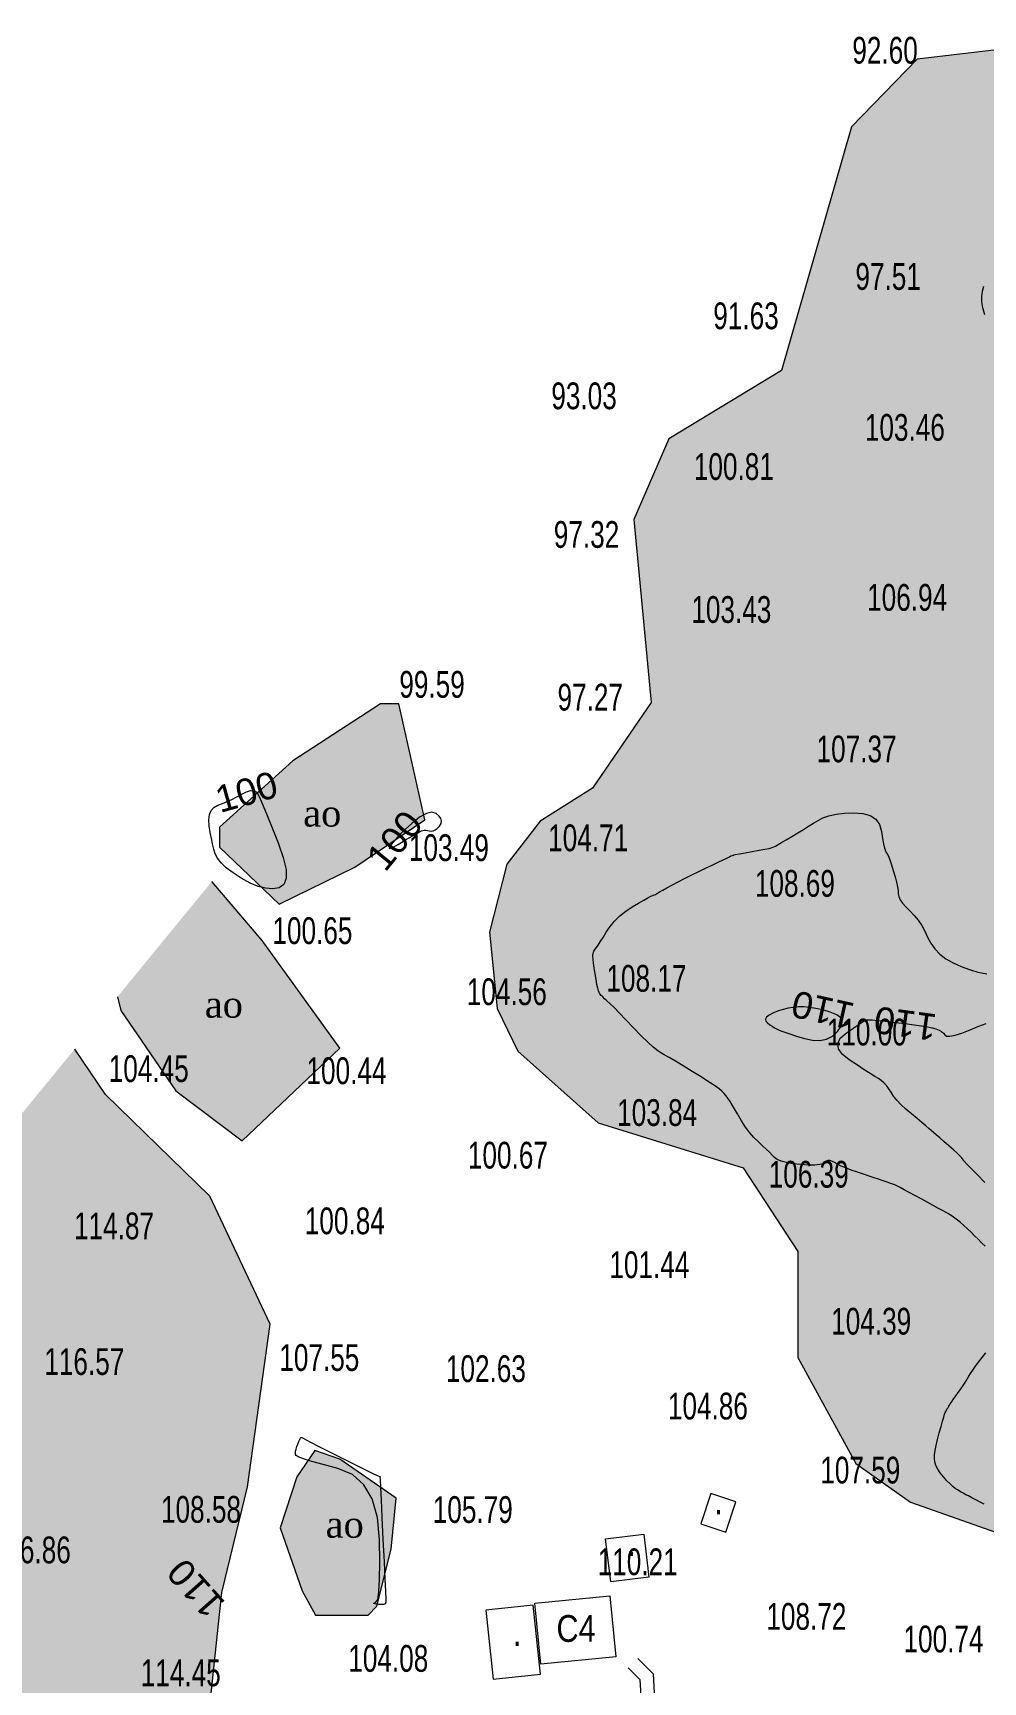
# Model space of a CAD drawing. Header units: metres. Extents: x 431726 to 434411, y 2469261 to 2472412.
# Drawn here: x 432848.9 to 432990.9, y 2471096.4 to 2471342.9 of the extents above; entities that cross this region are included whole.
import ezdxf
from ezdxf.enums import TextEntityAlignment as Align

# ---------------------------------------------------------------- set-up
doc = ezdxf.new("R2010")
doc.units = ezdxf.units.M
doc.header["$MEASUREMENT"] = 0
doc.linetypes.add('ACAD_ISO02W100', pattern=[15, 12, -3])
for name, color, linetype, lineweight in [('CAO DO', 8, 'Continuous', 18), ('duong be tong-ks', 8, 'Continuous', 18), ('ghi chu-ks', 8, 'Continuous', 18), ('mat nuoc-ks', 8, 'DUONG_MEP_NUOC', 18), ('MH_DongMuc', 8, 'Continuous', 18), ('MH_DongMuc_Con', 8, 'Continuous', 18), ('nha cua-ks', 8, 'Continuous', 18), ('ranh gioi thuc vat-ks', 8, 'RAO_T_VAT', 18), ('thuc vat-ks', 8, 'Continuous', 18)]:
    doc.layers.add(name, color=color, linetype=linetype, lineweight=lineweight)
doc.styles.add('AO', font='VNTIMEI.TTF')
doc.styles.get("Standard").update_dxf_attribs({"font": 'arial.ttf'})
doc.styles.add('THUY', font='VHARIALN.TTF')
doc.linetypes.add('DUONG_MEP_NUOC', pattern='A,0.2,[130,ltypeshp.shx,S=0.15,R=0,X=0,Y=0.15],0.05,[130,ltypeshp.shx,S=0.15,R=0,X=0,Y=0.15],1', length=1.25)
doc.linetypes.add('RAO_T_VAT', pattern='A,0,[133,ltypeshp.shx,S=0.34,R=0,X=-0.17,Y=0],-2,[133,ltypeshp.shx,S=0.08,R=0,X=0,Y=0],-1.5,[133,ltypeshp.shx,S=0.08,R=0,X=0,Y=0],-1.5,[133,ltypeshp.shx,S=0.08,R=0,X=0,Y=0],-2', length=7)
pattern_1 = [(0, (14.8, 7.6), (0, 20), [0, -20]), (0, (14.76, 7.848), (0, 20), [0, -20]), (0, (14.648, 8.07), (0, 20), [0, -20]), (0, (14.47, 8.248), (0, 20), [0, -20]), (0, (14.248, 8.36), (0, 20), [0, -20]), (0, (14, 8.4), (0, 20), [0, -20]), (0, (13.752, 8.36), (0, 20), [0, -20]), (0, (13.53, 8.248), (0, 20), [0, -20]), (0, (13.352, 8.07), (0, 20), [0, -20]), (0, (13.24, 7.848), (0, 20), [0, -20]), (0, (13.2, 7.6), (0, 20), [0, -20]), (0, (13.24, 7.352), (0, 20), [0, -20]), (0, (13.352, 7.13), (0, 20), [0, -20]), (0, (13.53, 6.952), (0, 20), [0, -20]), (0, (13.752, 6.84), (0, 20), [0, -20]), (0, (14, 6.8), (0, 20), [0, -20]), (0, (14.248, 6.84), (0, 20), [0, -20]), (0, (14.47, 6.952), (0, 20), [0, -20]), (0, (14.648, 7.13), (0, 20), [0, -20]), (0, (14.76, 7.352), (0, 20), [0, -20]), (0, (6.76, 15.352), (0, 20), [0, -20]), (0, (6.648, 15.13), (0, 20), [0, -20]), (0, (6.47, 14.952), (0, 20), [0, -20]), (0, (6.248, 14.84), (0, 20), [0, -20]), (0, (6, 14.8), (0, 20), [0, -20]), (0, (5.752, 14.84), (0, 20), [0, -20]), (0, (5.53, 14.952), (0, 20), [0, -20]), (0, (5.352, 15.13), (0, 20), [0, -20]), (0, (5.24, 15.352), (0, 20), [0, -20]), (0, (5.2, 15.6), (0, 20), [0, -20]), (0, (5.24, 15.848), (0, 20), [0, -20]), (0, (5.352, 16.07), (0, 20), [0, -20]), (0, (5.53, 16.248), (0, 20), [0, -20]), (0, (5.752, 16.36), (0, 20), [0, -20]), (0, (6, 16.4), (0, 20), [0, -20]), (0, (6.248, 16.36), (0, 20), [0, -20]), (0, (6.47, 16.248), (0, 20), [0, -20]), (0, (6.648, 16.07), (0, 20), [0, -20]), (0, (6.76, 15.848), (0, 20), [0, -20]), (0, (6.8, 15.6), (0, 20), [0, -20]), (0, (14, 4), (0, 20), [1.086, -18.914]), (0, (6, 12), (0, 20), [1.086, -18.914]), (90, (14, 4), (-20, 1e-15), [2.8, -17.2]), (90, (6, 12), (-20, 1e-15), [2.8, -17.2])]

msp = doc.modelspace()

# ---------------------------------------------------------------- hatches: boundary and pattern name
at = {"layer": 'mat nuoc-ks', "linetype": 'ACAD_ISO02W100'}
h = msp.add_hatch(dxfattribs=at)
h.set_pattern_fill('MUDST', color=8, scale=10, style=0)
h.paths.add_polyline_path([(432903.17, 2471123.9), (432894.76, 2471129.71), (432891.01, 2471131.03), (432888.36, 2471127.07), (432885.83, 2471119.46), (432889.16, 2471110.06), (432891.11, 2471106.41), (432898.99, 2471106.41), (432900.31, 2471107.74), (432902.43, 2471116.29)])
h.paths.add_polyline_path([(433027.64, 2471331.56), (433034.39, 2471331.56), (433040.57, 2471336.75), (433050.82, 2471337.78), (433065.85, 2471337.78), (433069.98, 2471339.55), (433072.27, 2471345.74), (433069.32, 2471352.25), (433041.39, 2471364.62), (433028.41, 2471362.63), (433016.17, 2471358.58), (433014.63, 2471355.86), (433021.41, 2471340.31)])
h.paths.add_polyline_path([(432885.71, 2471212.69), (432897.01, 2471218.23), (432907.45, 2471225.26), (432903.61, 2471242.61), (432900.84, 2471242.61), (432887.74, 2471234.1), (432876.76, 2471224.19), (432876.76, 2471221.21)])
h.paths.add_polyline_path([(432785.26, 2471259.7), (432793.21, 2471259.7), (432793.21, 2471268.54), (432785.26, 2471268.54)], flags=24)
h.paths.add_polyline_path([(432941.8, 2471566.88), (432949.75, 2471566.88), (432949.75, 2471575.72), (432941.8, 2471575.72)], flags=24)
h.paths.add_polyline_path([(432891.56, 2471115.48), (432899.51, 2471115.48), (432899.51, 2471124.32), (432891.56, 2471124.32)], flags=24)
h.paths.add_polyline_path([(432888.2, 2471221.78), (432896.15, 2471221.78), (432896.15, 2471230.61), (432888.2, 2471230.61)], flags=24)
h.paths.add_polyline_path([(432873.48, 2471193.21), (432881.44, 2471193.21), (432881.44, 2471202.04), (432873.48, 2471202.04)], flags=24)
h.paths.add_polyline_path([(432764.94, 2471185.99), (432772.89, 2471185.99), (432772.89, 2471194.83), (432764.94, 2471194.83)], flags=24)
h.paths.add_polyline_path([(432643.95, 2471489.06), (432651.91, 2471489.06), (432651.91, 2471497.9), (432643.95, 2471497.9)], flags=24)
h.paths.add_polyline_path([(432707.1, 2471426.25), (432715.05, 2471426.25), (432715.05, 2471435.08), (432707.1, 2471435.08)], flags=9)
h.paths.add_polyline_path([(433036.29, 2471344.28), (433044.25, 2471344.28), (433044.25, 2471353.12), (433036.29, 2471353.12)], flags=24)
h.paths.add_polyline_path([(432920.3, 2471342.33), (432928.26, 2471342.33), (432928.26, 2471351.16), (432920.3, 2471351.16)], flags=24)
h.paths.add_polyline_path([(432905.28, 2471445.31), (432913.24, 2471445.31), (432913.24, 2471454.14), (432905.28, 2471454.14)], flags=9)
h.paths.add_polyline_path([(432883.15, 2471207.23), (432875.63, 2471216.06), (432861.54, 2471198.85), (432862.05, 2471196.79), (432870.25, 2471184.76), (432880.16, 2471177.31), (432894.76, 2471191.15)])
at = {"layer": 'thuc vat-ks'}
h = msp.add_hatch(dxfattribs=at)
h.set_pattern_fill('217B', color=8, scale=20, style=0, pattern_type=2)
h.set_pattern_definition(pattern_1)
h.paths.add_polyline_path([(432933.4, 2471180), (432955.06, 2471173.27), (432963.24, 2471160.78), (432963.24, 2471144.92), (432971.9, 2471129.06), (432980.08, 2471123.29), (433029.66, 2471105.82), (433058.53, 2471103.42), (433085.48, 2471099.57), (433116.75, 2471097.17), (433156.21, 2471101.97), (433178.35, 2471109.18), (433187.97, 2471120.72), (433197.15, 2471170.89), (433207.73, 2471180.02), (433224.09, 2471183.86), (433253.45, 2471170.41), (433270.77, 2471164.64), (433283.28, 2471171.85), (433281.36, 2471190.11), (433266.44, 2471206.93), (433217.35, 2471250.34), (433157.22, 2471253.24), (433131.88, 2471247.16), (433112.28, 2471247.16), (433099.78, 2471256.95), (433076.39, 2471291.76), (433063.55, 2471306.27), (433039.56, 2471308.97), (433021.99, 2471309.65), (433008.47, 2471317.41), (432992.54, 2471340.35), (432981.05, 2471339), (432971.25, 2471328.88), (432960.78, 2471292.43), (432943.95, 2471282.24), (432938.73, 2471270.16), (432941.33, 2471242.83), (432932.55, 2471230.03), (432924.72, 2471225.06), (432919.73, 2471218.66), (432917.12, 2471208.47), (432918.31, 2471197.09), (432921.39, 2471190.69)])
h = msp.add_hatch(dxfattribs=at)
h.set_pattern_fill('217B', color=8, scale=20, style=0, pattern_type=2)
h.set_pattern_definition(pattern_1)
h.paths.add_polyline_path([(433010.58, 2470968.47), (432999.97, 2470981.61), (432999.97, 2470988.06), (433010.58, 2470989.21), (433027.19, 2470985.76), (433039.42, 2470980.23), (433052.98, 2470975.42), (433065.61, 2470974.96), (433075.26, 2470980.01), (433085.13, 2470987.35), (433086.51, 2470997.44), (433073.65, 2471008.22), (433050.92, 2471020.15), (433028.18, 2471018.78), (433000.85, 2471014.42), (432985, 2471004.1), (432976.51, 2470990.1), (432972.14, 2470987.12), (432956.53, 2470986.2), (432936.09, 2470994.23), (432918.38, 2471009.44), (432914.25, 2471037.42), (432919.3, 2471053.28), (432920.02, 2471063.41), (432916.76, 2471073), (432905.53, 2471077.89), (432892.3, 2471069.38), (432890.31, 2471056.18), (432891, 2471022.24), (432891, 2471009.03), (432888.1, 2471005.23), (432883.57, 2471003.97), (432869.81, 2471007.95), (432862.02, 2471016.27), (432862.72, 2471037), (432874.64, 2471086.23), (432877.11, 2471109.77), (432880.98, 2471125.58), (432884.33, 2471149.91), (432875.35, 2471169.01), (432859.74, 2471184.21), (432855.13, 2471191.02), (432828.74, 2471158.78), (432752.36, 2471057.55), (432656.19, 2470940.03), (432658.94, 2470930.35), (432677.74, 2470882.5), (432685.86, 2470865.14), (432690.96, 2470855.52), (432694.74, 2470851.18), (432703.43, 2470851.93), (432722.69, 2470868.91), (432743.28, 2470881.74), (432764.13, 2470923.4), (432792.49, 2470940.54), (432813.25, 2470943.45), (432820.88, 2470938.36), (432818.59, 2470905.23), (432825.46, 2470878.49), (432832.33, 2470845.32), (432826.99, 2470819.42), (432824.64, 2470806.48), (432827.83, 2470799.34), (432835.16, 2470794.65), (432838.36, 2470788.83), (432840.71, 2470777.19), (432838.29, 2470754.71), (432839.18, 2470743.01), (432860.39, 2470732.93), (432892.77, 2470720.86), (432905.4, 2470703.6), (432918.69, 2470693.41), (432934.82, 2470688.44), (432952.14, 2470691.75), (432974.44, 2470697.44), (432981.56, 2470705.26), (432991.32, 2470730.73), (432991.56, 2470746.13), (432984.21, 2470760.35), (432970.45, 2470774.57), (432960, 2470792.97), (432946.7, 2470817.54), (432936.04, 2470830.62), (432914.66, 2470842.42), (432908.37, 2470849.3), (432903.28, 2470866.64), (432907.17, 2470886.08), (432917.65, 2470895.65), (432931.72, 2470901.03), (432946.69, 2470903.72), (432959.86, 2470898.04), (432971.24, 2470889.97), (433002.13, 2470849.46), (433026.92, 2470834.13), (433046.29, 2470819.74), (433061.46, 2470821.85), (433093.89, 2470831.24), (433112.1, 2470834.37), (433135.32, 2470811.86), (433163.92, 2470789.08), (433184.54, 2470771.4), (433205.78, 2470756.22), (433213.49, 2470753.51), (433220.99, 2470753.93), (433225.36, 2470760.58), (433224.11, 2470769.32), (433212.03, 2470786.8), (433198.91, 2470811.01), (433201.2, 2470822.66), (433209.32, 2470846.79), (433217.29, 2470855.42), (433236.25, 2470857.3), (433250.83, 2470860.21), (433265.61, 2470868.53), (433278.11, 2470889.12), (433281.27, 2470898.81), (433287.31, 2470909.63), (433298.14, 2470918.37), (433302.52, 2470926.48), (433302.52, 2470935.01), (433296.89, 2470944.58), (433289.81, 2470953.52), (433289.33, 2470960.87), (433295.57, 2470969.41), (433302.96, 2470977.78), (433303.95, 2470985.65), (433293.76, 2470986.14), (433267, 2470976.98), (433241.9, 2470976.98), (433213.56, 2470973.74), (433196.14, 2470971.67), (433177.54, 2470963.71), (433158.06, 2470948.38), (433146.84, 2470937.17), (433131.78, 2470928.03), (433117.9, 2470924.49), (433121.59, 2470926.22), (433119.27, 2470933.18), (433122.5, 2470938.85), (433134.36, 2470951.73), (433154.76, 2470965.86), (433178.08, 2470981.32), (433203.26, 2470985.53), (433255.29, 2470986.89), (433270.59, 2470989.67), (433294.47, 2470996.15), (433309.3, 2470999.62), (433320.89, 2470998), (433371.16, 2470972.91), (433406.11, 2470956.45), (433423.16, 2470948.24), (433434.66, 2470946.4), (433445.55, 2470944.96), (433457.66, 2470946.81), (433463.01, 2470950.91), (433467.73, 2470959.73), (433468.14, 2470975.53), (433459.51, 2470984.76), (433444.52, 2470986.61), (433437.33, 2470989.48), (433429.53, 2470996.04), (433426.82, 2471008.18), (433430.05, 2471018.78), (433430.52, 2471031), (433424.52, 2471042.75), (433406.75, 2471052.43), (433387.11, 2471065.43), (433374.65, 2471064.05), (433358.5, 2471065.66), (433350.2, 2471073.73), (433338.43, 2471075.11), (433322.97, 2471067.5), (433313.74, 2471057.36), (433305.66, 2471043.08), (433298.47, 2471022.26), (433289.24, 2471013.04), (433285.08, 2471011.43), (433274.47, 2471012.58), (433269.39, 2471019.49), (433264.09, 2471028.94), (433259.46, 2471055.49), (433255.31, 2471073.7), (433245.38, 2471076.92), (433224.62, 2471072.32), (433193.85, 2471059.37), (433177.24, 2471045.32), (433152.74, 2471013.23), (433125.75, 2470985.8), (433113.71, 2470971.01), (433090.64, 2470961.79), (433059.95, 2470952.57), (433041.27, 2470951.42), (433023.5, 2470955.11)])

# ---------------------------------------------------------------- linework, layer by layer
at = {"layer": 'duong be tong-ks', "color": 8, "lineweight": 0}
for points in [[(432939.32, 2471099.94), (432941.59, 2471097.63), (432941.96, 2471091.03)], [(432937.89, 2471098.54), (432939.63, 2471096.77), (432939.95, 2471091.14), (432939.28, 2471087.05), (432937, 2471077.71), (432935.61, 2471071.93), (432934.88, 2471067.11), (432935.77, 2471052.92), (432937.39, 2471041.44), (432938.2, 2471033.79), (432938.14, 2471024.03), (432939.52, 2471018.6), (432941.79, 2471015.32), (432944.52, 2471013.09), (432953.53, 2471008.44), (432959.63, 2471005.79), (432964.33, 2471003.01), (432969.09, 2470999.77), (432973.64, 2470994.67), (432976.07, 2470990.4), (432977.89, 2470984.79), (432978.55, 2470979.05), (432979.61, 2470975.9)]]:
    msp.add_lwpolyline(points, dxfattribs=at)
at = {"layer": 'mat nuoc-ks', "color": 8, "linetype": 'Continuous', "lineweight": 0}
for points in [[(432885.71, 2471212.69), (432897.01, 2471218.23), (432907.45, 2471225.26), (432903.61, 2471242.61), (432900.84, 2471242.61), (432887.74, 2471234.1), (432876.76, 2471224.19), (432876.76, 2471221.21)], [(432903.17, 2471123.9), (432894.76, 2471129.71), (432891.01, 2471131.03), (432888.36, 2471127.07), (432885.83, 2471119.46), (432889.16, 2471110.06), (432891.11, 2471106.41), (432898.99, 2471106.41), (432900.31, 2471107.74), (432902.43, 2471116.29)]]:
    msp.add_lwpolyline(points, close=True, dxfattribs=at)
msp.add_lwpolyline([(432861.54, 2471198.85), (432862.05, 2471196.79), (432870.25, 2471184.76), (432880.16, 2471177.31), (432894.76, 2471191.15), (432883.15, 2471207.23), (432875.63, 2471216.06)], dxfattribs=at)
at = {"layer": 'MH_DongMuc', "color": 8, "lineweight": 0}
for points, elevation in [([(432880.8, 2471229.48), (432881.4, 2471229.65), (432881.89, 2471229.64), (432882.27, 2471229.45), (432882.55, 2471229.08), (432882.84, 2471228.43), (432883.29, 2471227.38), (432883.89, 2471225.93), (432884.63, 2471224.09), (432885.53, 2471221.86), (432886.32, 2471219.65), (432886.73, 2471217.87), (432886.76, 2471216.53), (432886.41, 2471215.62), (432885.68, 2471215.14), (432884.73, 2471214.99), (432883.68, 2471215.06), (432882.55, 2471215.34), (432881.34, 2471215.83), (432880.04, 2471216.54), (432878.81, 2471217.34), (432877.8, 2471218.11), (432877.02, 2471218.85), (432876.47, 2471219.55), (432876.14, 2471220.22), (432875.94, 2471220.92), (432875.74, 2471221.68), (432875.56, 2471222.51), (432875.39, 2471223.41), (432875.24, 2471224.37), (432875.17, 2471225.3), (432875.26, 2471226.07), (432875.52, 2471226.69), (432875.95, 2471227.15), (432876.53, 2471227.46), (432877.21, 2471227.71), (432877.91, 2471228.01), (432878.62, 2471228.34), (432879.35, 2471228.72), (432880.1, 2471229.14), (432880.8, 2471229.48)], 100), ([(432902.94, 2471222.21), (432902.27, 2471221.39), (432902.14, 2471221.02), (432902.55, 2471221.09), (432903.48, 2471221.6), (432904.59, 2471222.27), (432905.49, 2471222.81), (432906.19, 2471223.21), (432906.68, 2471223.49), (432906.97, 2471223.64), (432907.17, 2471223.71), (432907.39, 2471223.74), (432907.62, 2471223.74), (432907.87, 2471223.7), (432908.14, 2471223.63), (432908.42, 2471223.58), (432908.71, 2471223.63), (432909.02, 2471223.77), (432909.34, 2471224.01), (432909.67, 2471224.34), (432909.91, 2471224.72), (432909.99, 2471225.09), (432909.88, 2471225.47), (432909.61, 2471225.85), (432909.15, 2471226.22), (432908.52, 2471226.42), (432907.7, 2471226.24), (432906.7, 2471225.68), (432905.51, 2471224.76), (432904.14, 2471223.47), (432902.94, 2471222.21)], 100), ([(432966.98, 2471196.86), (432965.94, 2471197.09), (432964.99, 2471197.24), (432964.11, 2471197.32), (432963.31, 2471197.32), (432962.56, 2471197.25), (432961.81, 2471197.12), (432961.06, 2471196.94), (432960.32, 2471196.71), (432959.58, 2471196.42), (432958.96, 2471196.1), (432958.56, 2471195.79), (432958.39, 2471195.49), (432958.43, 2471195.2), (432958.7, 2471194.92), (432959.07, 2471194.65), (432959.42, 2471194.42), (432959.75, 2471194.21), (432960.05, 2471194.04), (432960.33, 2471193.89), (432960.71, 2471193.74), (432961.28, 2471193.54), (432962.06, 2471193.28), (432963.03, 2471192.97), (432964.21, 2471192.61), (432965.42, 2471192.34), (432966.53, 2471192.31), (432967.53, 2471192.52), (432968.41, 2471192.97), (432969.18, 2471193.66), (432969.71, 2471194.43), (432969.86, 2471195.1), (432969.64, 2471195.67), (432969.05, 2471196.16), (432968.09, 2471196.55), (432966.98, 2471196.86)], 110), ([(432991.19, 2471171.1), (432990.04, 2471172.26), (432989.14, 2471173.17), (432988.49, 2471173.83), (432988.1, 2471174.24), (432987.95, 2471174.4), (432987.94, 2471174.44), (432987.92, 2471174.49), (432987.89, 2471174.54), (432987.86, 2471174.6), (432987.82, 2471174.67), (432987.71, 2471174.81), (432987.45, 2471175.06), (432987.05, 2471175.44), (432986.5, 2471175.94), (432985.8, 2471176.55), (432985.07, 2471177.19), (432984.45, 2471177.74), (432983.92, 2471178.2), (432983.5, 2471178.57), (432983.17, 2471178.87), (432982.84, 2471179.16), (432982.37, 2471179.56), (432981.78, 2471180.05), (432981.07, 2471180.64), (432980.22, 2471181.33), (432979.38, 2471182.05), (432978.65, 2471182.74), (432978.04, 2471183.39), (432977.55, 2471184), (432977.17, 2471184.57), (432976.84, 2471185.1), (432976.49, 2471185.57), (432976.11, 2471185.98), (432975.7, 2471186.33), (432975.27, 2471186.62), (432974.74, 2471186.94), (432974.04, 2471187.38), (432973.17, 2471187.94), (432972.13, 2471188.61), (432970.92, 2471189.4), (432969.87, 2471190.24), (432969.29, 2471191.06), (432969.2, 2471191.87), (432969.58, 2471192.65), (432970.44, 2471193.41), (432971.45, 2471194.1), (432972.26, 2471194.64), (432972.87, 2471195.03), (432973.28, 2471195.29), (432973.49, 2471195.4), (432973.76, 2471195.41), (432974.32, 2471195.38), (432975.18, 2471195.3), (432976.34, 2471195.18), (432977.8, 2471195.01), (432979.3, 2471194.82)], 110), ([(432979.3, 2471194.82), (432980.6, 2471194.65), (432981.71, 2471194.48), (432982.61, 2471194.33), (432983.32, 2471194.18), (432983.88, 2471194.03), (432984.34, 2471193.85), (432984.72, 2471193.64), (432985, 2471193.41), (432985.19, 2471193.15), (432985.46, 2471192.96), (432985.97, 2471192.95), (432986.73, 2471193.1), (432987.74, 2471193.42), (432988.99, 2471193.91), (432990.28, 2471194.43), (432991.4, 2471194.84)], 110)]:
    msp.add_lwpolyline(points, dxfattribs=dict(at, elevation=elevation))
at = {"layer": 'MH_DongMuc_Con', "color": 8, "lineweight": 0}
for points, elevation in [([(432991.17, 2471300.76), (432990.88, 2471301.8), (432990.73, 2471302.72), (432990.74, 2471303.52), (432990.86, 2471304.28), (432991.06, 2471305.07)], 104), ([(432991.26, 2471161.55), (432990.71, 2471162.08), (432990.19, 2471162.6), (432989.66, 2471163.12), (432989.13, 2471163.64), (432988.6, 2471164.15), (432988.06, 2471164.66), (432987.51, 2471165.14), (432986.92, 2471165.61), (432986.31, 2471166.04), (432985.66, 2471166.45), (432984.98, 2471166.82), (432984.26, 2471167.21), (432983.48, 2471167.62), (432982.65, 2471168.07), (432981.75, 2471168.56), (432980.81, 2471169.08), (432979.9, 2471169.58), (432979.14, 2471169.99), (432978.52, 2471170.32), (432978.04, 2471170.56), (432977.71, 2471170.71), (432977.42, 2471170.82), (432977.09, 2471170.95), (432976.72, 2471171.08), (432976.3, 2471171.23), (432975.84, 2471171.38), (432975.3, 2471171.55), (432974.66, 2471171.77), (432973.92, 2471172.01), (432973.07, 2471172.3), (432972.13, 2471172.62), (432971.2, 2471172.94), (432970.39, 2471173.25), (432969.7, 2471173.54), (432969.14, 2471173.81), (432968.7, 2471174.07), (432968.34, 2471174.26), (432968.02, 2471174.36), (432967.73, 2471174.37), (432967.49, 2471174.28), (432967.29, 2471174.09), (432967, 2471173.89), (432966.49, 2471173.76), (432965.76, 2471173.69), (432964.83, 2471173.69), (432963.67, 2471173.76), (432962.51, 2471173.88), (432961.53, 2471174.05), (432960.75, 2471174.26), (432960.15, 2471174.52), (432959.75, 2471174.83), (432959.41, 2471175.18), (432958.99, 2471175.59), (432958.51, 2471176.05), (432957.96, 2471176.57), (432957.33, 2471177.14), (432956.68, 2471177.78), (432956.04, 2471178.52), (432955.41, 2471179.36), (432954.8, 2471180.29), (432954.2, 2471181.33), (432953.63, 2471182.33), (432953.11, 2471183.17), (432952.65, 2471183.85), (432952.24, 2471184.38), (432951.89, 2471184.74), (432951.45, 2471185.09), (432950.78, 2471185.55), (432949.89, 2471186.14), (432948.77, 2471186.86), (432947.42, 2471187.69), (432946.07, 2471188.52), (432944.93, 2471189.2), (432944, 2471189.76), (432943.27, 2471190.17), (432942.76, 2471190.44), (432942.28, 2471190.76), (432941.63, 2471191.29), (432940.81, 2471192.05), (432939.83, 2471193.02), (432938.68, 2471194.21), (432937.54, 2471195.4), (432936.57, 2471196.41), (432935.77, 2471197.21), (432935.15, 2471197.82), (432934.69, 2471198.23), (432934.35, 2471198.53), (432934.06, 2471198.81), (432933.83, 2471199.05), (432933.65, 2471199.27), (432933.53, 2471199.46), (432933.43, 2471199.72), (432933.32, 2471200.13), (432933.2, 2471200.69), (432933.07, 2471201.41), (432932.93, 2471202.29), (432932.81, 2471203.16), (432932.71, 2471203.88), (432932.64, 2471204.45), (432932.61, 2471204.87), (432932.6, 2471205.14), (432932.63, 2471205.32), (432932.67, 2471205.5), (432932.74, 2471205.66), (432932.84, 2471205.82), (432932.95, 2471205.97), (432933.12, 2471206.18), (432933.37, 2471206.55), (432933.7, 2471207.06), (432934.11, 2471207.71), (432934.6, 2471208.51), (432935.18, 2471209.36), (432935.85, 2471210.16), (432936.63, 2471210.91), (432937.51, 2471211.61), (432938.48, 2471212.26), (432939.43, 2471212.82), (432940.2, 2471213.28), (432940.82, 2471213.63), (432941.27, 2471213.86), (432941.56, 2471213.99), (432941.76, 2471214.06), (432941.94, 2471214.14), (432942.12, 2471214.23), (432942.28, 2471214.32), (432942.42, 2471214.41), (432942.65, 2471214.56), (432943.05, 2471214.79), (432943.64, 2471215.11), (432944.4, 2471215.51), (432945.35, 2471216.01), (432946.38, 2471216.54), (432947.4, 2471217.05), (432948.42, 2471217.56), (432949.43, 2471218.05), (432950.43, 2471218.52), (432951.34, 2471218.95), (432952.08, 2471219.3), (432952.64, 2471219.57), (432953.02, 2471219.77), (432953.23, 2471219.88), (432953.45, 2471219.97), (432953.88, 2471220.08), (432954.52, 2471220.21), (432955.36, 2471220.37), (432956.41, 2471220.55), (432957.46, 2471220.73), (432958.31, 2471220.89), (432958.96, 2471221.02), (432959.41, 2471221.14), (432959.66, 2471221.23), (432959.89, 2471221.36), (432960.28, 2471221.58), (432960.81, 2471221.89), (432961.5, 2471222.3), (432962.34, 2471222.8), (432963.23, 2471223.33), (432964.07, 2471223.83), (432964.85, 2471224.32), (432965.58, 2471224.77), (432966.25, 2471225.2), (432966.99, 2471225.58), (432967.89, 2471225.89), (432968.96, 2471226.11), (432970.19, 2471226.26), (432971.6, 2471226.33), (432972.96, 2471226.25), (432974.05, 2471225.92), (432974.88, 2471225.37), (432975.44, 2471224.58), (432975.74, 2471223.55), (432975.89, 2471222.51), (432976.04, 2471221.68), (432976.18, 2471221.05), (432976.32, 2471220.63), (432976.45, 2471220.41), (432976.59, 2471220.21)], 108), ([(432976.59, 2471220.21), (432976.77, 2471219.84), (432976.98, 2471219.29), (432977.22, 2471218.57), (432977.5, 2471217.69), (432977.77, 2471216.77), (432977.98, 2471215.96), (432978.13, 2471215.27), (432978.22, 2471214.7), (432978.25, 2471214.24), (432978.32, 2471213.81), (432978.53, 2471213.34), (432978.88, 2471212.83), (432979.36, 2471212.27), (432979.98, 2471211.66), (432980.64, 2471211), (432981.24, 2471210.28), (432981.77, 2471209.5), (432982.23, 2471208.65), (432982.64, 2471207.74), (432983.09, 2471206.83), (432983.69, 2471205.99), (432984.46, 2471205.22), (432985.38, 2471204.53), (432986.46, 2471203.9), (432987.65, 2471203.36), (432988.88, 2471202.9), (432990.15, 2471202.53), (432991.48, 2471202.25)], 108), ([(432991.09, 2471122.99), (432990.47, 2471123.3), (432989.83, 2471123.64), (432989.23, 2471123.96), (432988.74, 2471124.22), (432988.37, 2471124.41), (432988.12, 2471124.54), (432987.98, 2471124.62), (432987.88, 2471124.67), (432987.74, 2471124.74), (432987.56, 2471124.85), (432987.34, 2471124.97), (432987.08, 2471125.13), (432986.77, 2471125.34), (432986.41, 2471125.64), (432986, 2471126.02), (432985.53, 2471126.5), (432985.01, 2471127.07), (432984.52, 2471127.67), (432984.14, 2471128.24), (432983.87, 2471128.79), (432983.7, 2471129.32), (432983.65, 2471129.82), (432983.67, 2471130.36), (432983.76, 2471131.02), (432983.91, 2471131.79), (432984.11, 2471132.67), (432984.37, 2471133.67), (432984.64, 2471134.63), (432984.86, 2471135.42), (432985.04, 2471136.02), (432985.18, 2471136.44), (432985.28, 2471136.69), (432985.35, 2471136.84), (432985.41, 2471136.97), (432985.47, 2471137.08), (432985.53, 2471137.18), (432985.58, 2471137.26), (432985.64, 2471137.33), (432985.7, 2471137.43), (432985.76, 2471137.53), (432985.82, 2471137.65), (432985.89, 2471137.78), (432986, 2471137.97), (432986.18, 2471138.23), (432986.42, 2471138.58), (432986.73, 2471139.02), (432987.12, 2471139.54), (432987.51, 2471140.08), (432987.85, 2471140.57), (432988.15, 2471141.01), (432988.39, 2471141.41), (432988.59, 2471141.76), (432988.79, 2471142.12), (432989.06, 2471142.54), (432989.39, 2471143.04), (432989.79, 2471143.6), (432990.25, 2471144.24), (432990.77, 2471144.91), (432991.33, 2471145.62)], 108), ([(432888.9, 2471132.9), (432888.98, 2471132.95), (432889.07, 2471132.95), (432889.17, 2471132.92), (432889.29, 2471132.85), (432889.63, 2471132.65), (432890.38, 2471132.26), (432891.55, 2471131.66), (432893.14, 2471130.86), (432895.14, 2471129.86), (432897.13, 2471128.87), (432898.69, 2471128.1), (432899.81, 2471127.55), (432900.5, 2471127.23), (432900.75, 2471127.12), (432900.78, 2471127.13), (432900.8, 2471127.13), (432900.81, 2471127.12), (432900.81, 2471127.11), (432900.8, 2471127.09), (432900.79, 2471127.06), (432900.78, 2471127.05), (432900.77, 2471127.03), (432900.77, 2471127.02), (432900.77, 2471127.01), (432900.78, 2471126.63), (432900.84, 2471125.52), (432900.93, 2471123.66), (432901.05, 2471121.07), (432901.21, 2471117.74), (432901.37, 2471114.4), (432901.49, 2471111.8), (432901.57, 2471109.93), (432901.62, 2471108.8), (432901.63, 2471108.4), (432901.62, 2471108.37), (432901.61, 2471108.33), (432901.6, 2471108.29), (432901.6, 2471108.24), (432901.59, 2471108.2), (432901.57, 2471108.15), (432901.54, 2471108.11), (432901.48, 2471108.07), (432901.4, 2471108.04), (432901.31, 2471108.01), (432901.18, 2471107.99), (432901.01, 2471107.99), (432900.79, 2471108), (432900.54, 2471108.02), (432900.24, 2471108.06), (432899.98, 2471108.11), (432899.84, 2471108.16), (432899.83, 2471108.21), (432899.94, 2471108.27), (432900.17, 2471108.33), (432900.43, 2471108.75), (432900.61, 2471109.89), (432900.71, 2471111.75), (432900.75, 2471114.34), (432900.7, 2471117.65), (432900.39, 2471121.02), (432899.61, 2471123.77), (432898.37, 2471125.91), (432896.66, 2471127.44), (432894.48, 2471128.35), (432892.3, 2471128.91), (432890.59, 2471129.38), (432889.34, 2471129.77), (432888.55, 2471130.06), (432888.22, 2471130.26), (432888.15, 2471130.44), (432888.13, 2471130.66), (432888.16, 2471130.93), (432888.23, 2471131.24), (432888.35, 2471131.6), (432888.49, 2471131.95), (432888.6, 2471132.24), (432888.7, 2471132.48), (432888.78, 2471132.67), (432888.84, 2471132.81), (432888.9, 2471132.9)], 104)]:
    msp.add_lwpolyline(points, dxfattribs=dict(at, elevation=elevation))
at = {"layer": 'nha cua-ks', "color": 8, "lineweight": 0, "extrusion": (0, 0, -1)}
for points in [[(-432952.47, 2471118.83), (-432953.97, 2471123.35), (-432950.23, 2471124.59), (-432948.73, 2471120.07)], [(-432917.67, 2471096.86), (-432924.76, 2471097.61), (-432923.67, 2471107.91), (-432916.58, 2471107.15)]]:
    msp.add_lwpolyline(points, close=True, dxfattribs=at)
at = {"layer": 'nha cua-ks', "color": 8, "linetype": 'Continuous', "lineweight": 0}
for points in [[(432935.28, 2471111.4), (432934.5, 2471117.82), (432940.2, 2471118.51), (432940.97, 2471112.09)], [(432923.94, 2471108.2), (432935.13, 2471109.28), (432936.01, 2471100.17), (432924.82, 2471099.09)]]:
    msp.add_lwpolyline(points, close=True, dxfattribs=at)
at = {"layer": 'ranh gioi thuc vat-ks', "color": 8, "lineweight": 0, "ltscale": 3}
for points in [[(432992.54, 2471340.35), (432981.05, 2471339), (432971.25, 2471328.88), (432960.78, 2471292.43), (432943.95, 2471282.24), (432938.73, 2471270.16), (432941.33, 2471242.83), (432932.55, 2471230.03), (432924.72, 2471225.06), (432919.73, 2471218.66), (432917.12, 2471208.47), (432918.31, 2471197.09), (432921.39, 2471190.69), (432933.4, 2471180), (432955.06, 2471173.27), (432963.24, 2471160.78), (432963.24, 2471144.92), (432971.9, 2471129.06), (432980.08, 2471123.29), (433029.66, 2471105.82)], [(432874.64, 2471086.23), (432877.11, 2471109.77), (432880.98, 2471125.58), (432884.33, 2471149.91), (432875.35, 2471169.01), (432859.74, 2471184.21), (432855.13, 2471191.02)]]:
    msp.add_lwpolyline(points, dxfattribs=at)

# ---------------------------------------------------------------- texts
at = {"layer": 'CAO DO', "color": 8, "lineweight": 0, "width": 0.7}
for s, p in [('92.60', (432971.38, 2471338.31, 92.6)), ('97.51', (432971.84, 2471304.5, 97.51)), ('91.63', (432950.59, 2471298.62, 91.63)), ('93.03', (432926.38, 2471286.66, 93.03)), ('103.46', (432973.25, 2471281.94, 103.46)), ('100.81', (432947.69, 2471276.09, 100.81)), ('97.32', (432926.75, 2471265.94, 97.32)), ('106.94', (432973.59, 2471256.53, 106.94)), ('103.43', (432947.31, 2471254.72, 103.43)), ('99.59', (432903.66, 2471243.53, 99.59)), ('97.27', (432927.31, 2471241.62, 97.27)), ('107.37', (432966.03, 2471233.88, 107.37)), ('104.71', (432925.91, 2471220.59, 104.71)), ('103.49', (432905.09, 2471219.12, 103.48)), ('108.69', (432956.81, 2471213.78, 108.69)), ('100.65', (432884.69, 2471206.72, 100.65)), ('108.17', (432934.62, 2471199.59, 108.17)), ('104.56', (432913.75, 2471197.59, 104.56)), ('110.00', (432967.56, 2471191.56, 110)), ('104.45', (432860.22, 2471186.09, 104.45)), ('100.44', (432889.78, 2471185.78, 100.44)), ('103.84', (432936.22, 2471179.53, 103.84)), ('100.67', (432913.91, 2471173.16, 100.67)), ('106.39', (432958.88, 2471170.31, 106.39)), ('114.87', (432855.03, 2471162.59, 114.87)), ('100.84', (432889.53, 2471163.34, 100.84)), ('101.44', (432935.06, 2471156.78, 101.44)), ('104.39', (432968.22, 2471148.34, 104.39)), ('116.57', (432850.59, 2471142.31, 116.57)), ('107.55', (432885.72, 2471142.91, 107.55)), ('102.63', (432910.62, 2471141.25, 102.63)), ('104.86', (432943.81, 2471135.66, 104.86)), ('107.59', (432966.59, 2471126.09, 107.59)), ('108.58', (432868.03, 2471120.22, 108.58)), ('105.79', (432908.66, 2471120.19, 105.79)), ('116.86', (432842.59, 2471114.16, 116.86)), ('110.21', (432933.31, 2471112.38, 110.21)), ('108.72', (432958.53, 2471104.22, 108.72)), ('100.74', (432979.03, 2471100.84, 100.74)), ('104.08', (432896.03, 2471097.94, 104.08)), ('114.45', (432865, 2471095.78, 114.45))]:
    msp.add_text(s, height=4, dxfattribs=at).set_placement(p)
at = {"layer": 'ghi chu-ks', "color": 8, "char_height": 4, "width": 24.3841, "attachment_point": 1, "style": 'AO'}
for insert in [(432889.29, 2471228.28), (432874.58, 2471199.71), (432892.65, 2471121.98)]:
    msp.add_mtext('ao', dxfattribs=dict(at, insert=insert))
at = {"layer": 'MH_DongMuc', "color": 8, "lineweight": 0}
for s, rotation, p in [('100', 15.7703, (432880.8, 2471229.48, 100)), ('100', 50.7948, (432902.94, 2471222.21, 100)), ('110', 167.4302, (432966.98, 2471196.86, 110)), ('110', 172.2907, (432979.3, 2471194.82, 110)), ('110', 131.5353, (432873.21, 2471110.4, 110))]:
    msp.add_text(s, height=4, rotation=rotation, dxfattribs=at).set_placement(p, align=Align.MIDDLE)
at = {"layer": 'nha cua-ks', "color": 8, "style": 'THUY'}
for s, p in [('.', (432950.74, 2471121.48)), ('.', (432937.75, 2471115.23)), ('C4', (432927.15, 2471102.42)), ('.', (432920.62, 2471101.82))]:
    msp.add_text(s, height=4, dxfattribs=at).set_placement(p)

doc.saveas('drawing.dxf')
